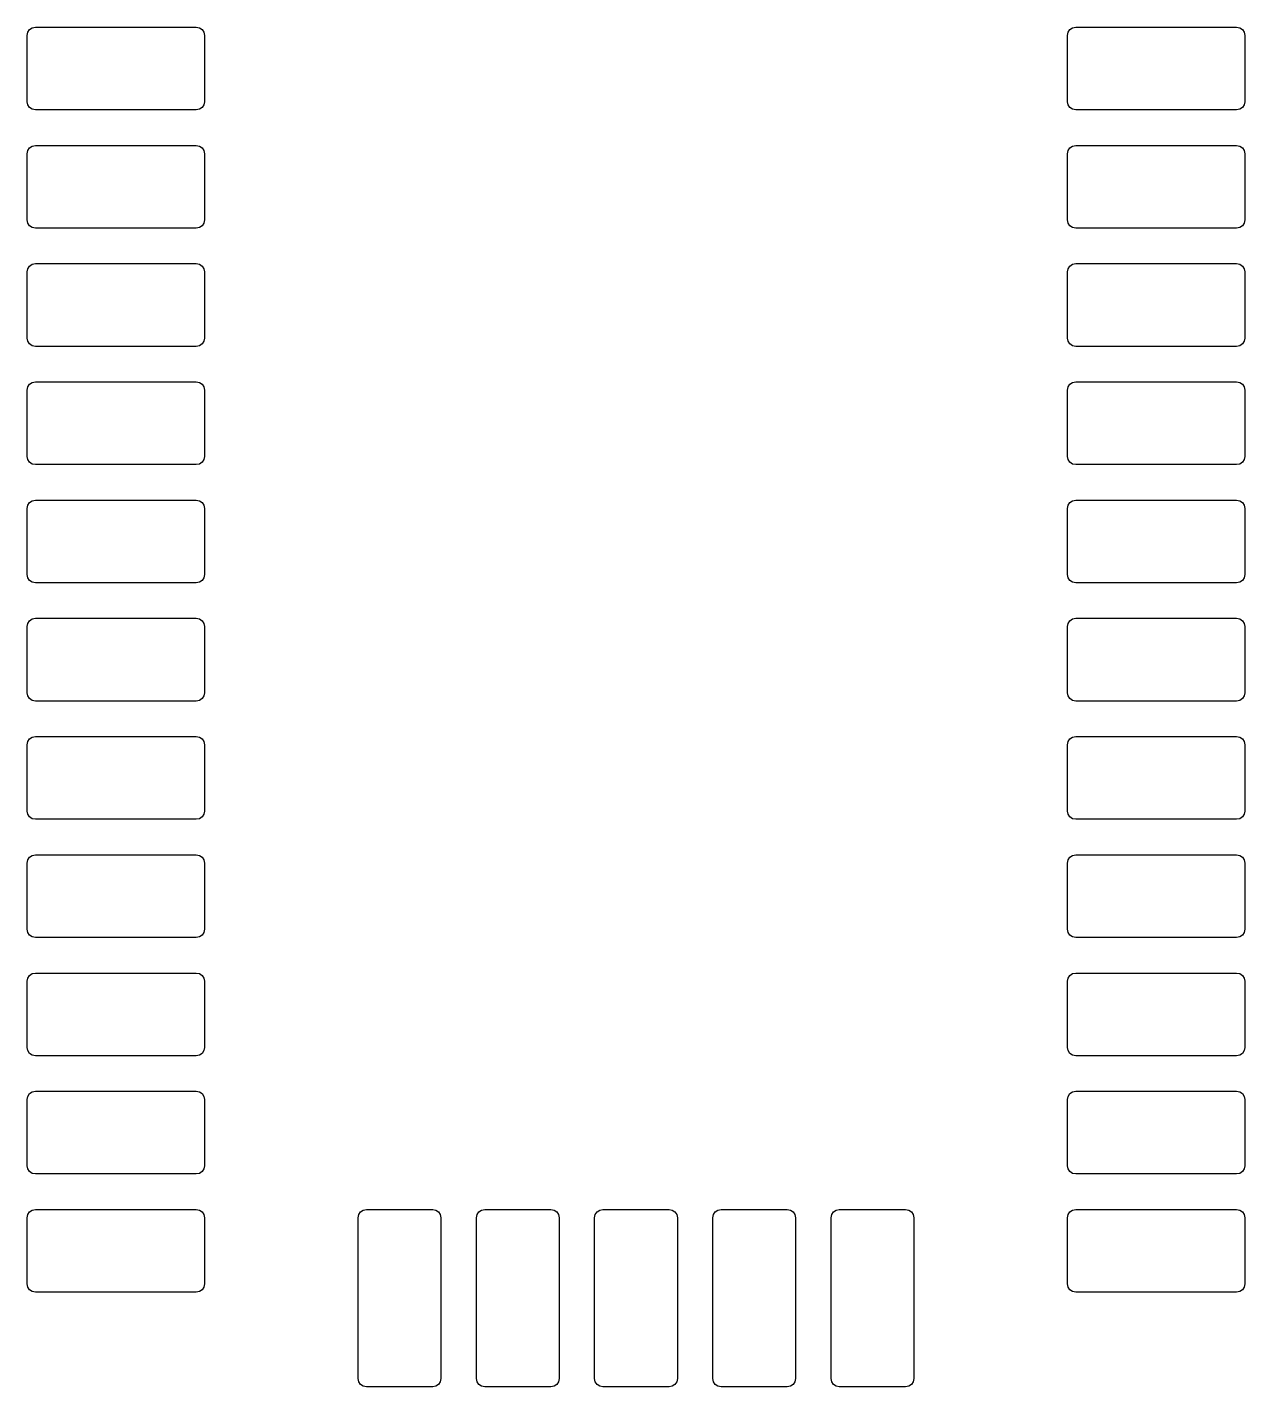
# Model space of a CAD drawing. Extents: x 63.7 to 142.2, y 84.9 to 149.3.
# Drawn here: x 130.83 to 141.13, y 85.73 to 97.23 of the extents above; entities that cross this region are included whole.
import ezdxf

# ---------------------------------------------------------------- set-up
doc = ezdxf.new("R2010")
doc.units = 0
doc.layers.add('BLACK', color=7, linetype='CONTINUOUS')

msp = doc.modelspace()

# ---------------------------------------------------------------- linework, layer by layer
at = {"layer": 'BLACK', "linetype": 'CONTINUOUS'}
for p, q in [((130.828881, 97.1553), (130.834209, 97.182088)), ((130.834209, 97.182088), (130.849384, 97.204797)), ((130.849384, 97.204797), (130.872093, 97.219972)), ((130.872093, 97.219972), (130.898881, 97.2253)), ((130.898881, 97.2253), (132.258881, 97.2253)), ((132.258881, 97.2253), (132.285669, 97.219972)), ((132.285669, 97.219972), (132.308378, 97.204797)), ((132.308378, 97.204797), (132.323553, 97.182088)), ((132.323553, 97.182088), (132.328881, 97.1553)), ((139.628881, 97.1553), (139.634209, 97.182088)), ((139.634209, 97.182088), (139.649384, 97.204797)), ((139.649384, 97.204797), (139.672093, 97.219972)), ((139.672093, 97.219972), (139.698881, 97.2253)), ((139.698881, 97.2253), (141.058881, 97.2253)), ((141.058881, 97.2253), (141.085669, 97.219972)), ((141.085669, 97.219972), (141.108378, 97.204797)), ((141.108378, 97.204797), (141.123553, 97.182088)), ((141.123553, 97.182088), (141.128881, 97.1553)), ((130.828881, 96.5953), (130.828881, 97.1553)), ((132.328881, 97.1553), (132.328881, 96.5953)), ((139.628881, 96.5953), (139.628881, 97.1553)), ((141.128881, 97.1553), (141.128881, 96.5953)), ((130.834209, 96.568512), (130.828881, 96.5953)), ((130.849384, 96.545803), (130.834209, 96.568512)), ((130.872093, 96.530628), (130.849384, 96.545803)), ((130.898881, 96.5253), (130.872093, 96.530628)), ((132.258881, 96.5253), (130.898881, 96.5253)), ((132.285669, 96.530628), (132.258881, 96.5253)), ((132.308378, 96.545803), (132.285669, 96.530628)), ((132.323553, 96.568512), (132.308378, 96.545803)), ((132.328881, 96.5953), (132.323553, 96.568512)), ((139.634209, 96.568512), (139.628881, 96.5953)), ((139.649384, 96.545803), (139.634209, 96.568512)), ((139.672093, 96.530628), (139.649384, 96.545803)), ((139.698881, 96.5253), (139.672093, 96.530628)), ((141.058881, 96.5253), (139.698881, 96.5253)), ((141.085669, 96.530628), (141.058881, 96.5253)), ((141.108378, 96.545803), (141.085669, 96.530628)), ((141.123553, 96.568512), (141.108378, 96.545803)), ((141.128881, 96.5953), (141.123553, 96.568512)), ((130.828881, 96.1553), (130.834209, 96.182088)), ((130.828881, 95.5953), (130.828881, 96.1553)), ((130.834209, 96.182088), (130.849384, 96.204797)), ((130.849384, 96.204797), (130.872093, 96.219972)), ((130.872093, 96.219972), (130.898881, 96.2253)), ((130.898881, 96.2253), (132.258881, 96.2253)), ((132.258881, 96.2253), (132.285669, 96.219972)), ((132.285669, 96.219972), (132.308378, 96.204797)), ((132.308378, 96.204797), (132.323553, 96.182088)), ((132.323553, 96.182088), (132.328881, 96.1553)), ((132.328881, 96.1553), (132.328881, 95.5953)), ((139.628881, 96.1553), (139.634209, 96.182088)), ((139.628881, 95.5953), (139.628881, 96.1553)), ((139.634209, 96.182088), (139.649384, 96.204797)), ((139.649384, 96.204797), (139.672093, 96.219972)), ((139.672093, 96.219972), (139.698881, 96.2253)), ((139.698881, 96.2253), (141.058881, 96.2253)), ((141.058881, 96.2253), (141.085669, 96.219972)), ((141.085669, 96.219972), (141.108378, 96.204797)), ((141.108378, 96.204797), (141.123553, 96.182088)), ((141.123553, 96.182088), (141.128881, 96.1553)), ((141.128881, 96.1553), (141.128881, 95.5953)), ((130.834209, 95.568512), (130.828881, 95.5953)), ((130.849384, 95.545803), (130.834209, 95.568512)), ((132.323553, 95.568512), (132.308378, 95.545803)), ((132.328881, 95.5953), (132.323553, 95.568512)), ((139.634209, 95.568512), (139.628881, 95.5953)), ((139.649384, 95.545803), (139.634209, 95.568512)), ((141.123553, 95.568512), (141.108378, 95.545803)), ((141.128881, 95.5953), (141.123553, 95.568512)), ((130.872093, 95.530628), (130.849384, 95.545803)), ((130.898881, 95.5253), (130.872093, 95.530628)), ((132.258881, 95.5253), (130.898881, 95.5253)), ((132.285669, 95.530628), (132.258881, 95.5253)), ((132.308378, 95.545803), (132.285669, 95.530628)), ((139.672093, 95.530628), (139.649384, 95.545803)), ((139.698881, 95.5253), (139.672093, 95.530628)), ((141.058881, 95.5253), (139.698881, 95.5253)), ((141.085669, 95.530628), (141.058881, 95.5253)), ((141.108378, 95.545803), (141.085669, 95.530628)), ((130.872093, 95.219972), (130.898881, 95.2253)), ((130.898881, 95.2253), (132.258881, 95.2253)), ((132.258881, 95.2253), (132.285669, 95.219972)), ((139.672093, 95.219972), (139.698881, 95.2253)), ((139.698881, 95.2253), (141.058881, 95.2253)), ((141.058881, 95.2253), (141.085669, 95.219972)), ((130.828881, 95.1553), (130.834209, 95.182088)), ((130.828881, 94.5953), (130.828881, 95.1553)), ((130.834209, 95.182088), (130.849384, 95.204797)), ((130.849384, 95.204797), (130.872093, 95.219972)), ((132.285669, 95.219972), (132.308378, 95.204797)), ((132.308378, 95.204797), (132.323553, 95.182088)), ((132.323553, 95.182088), (132.328881, 95.1553)), ((132.328881, 95.1553), (132.328881, 94.5953)), ((139.628881, 95.1553), (139.634209, 95.182088)), ((139.628881, 94.5953), (139.628881, 95.1553)), ((139.634209, 95.182088), (139.649384, 95.204797)), ((139.649384, 95.204797), (139.672093, 95.219972)), ((141.085669, 95.219972), (141.108378, 95.204797)), ((141.108378, 95.204797), (141.123553, 95.182088)), ((141.123553, 95.182088), (141.128881, 95.1553)), ((141.128881, 95.1553), (141.128881, 94.5953)), ((130.834209, 94.568512), (130.828881, 94.5953)), ((130.849384, 94.545803), (130.834209, 94.568512)), ((130.872093, 94.530628), (130.849384, 94.545803)), ((130.898881, 94.5253), (130.872093, 94.530628)), ((132.285669, 94.530628), (132.258881, 94.5253)), ((132.308378, 94.545803), (132.285669, 94.530628)), ((132.323553, 94.568512), (132.308378, 94.545803)), ((132.328881, 94.5953), (132.323553, 94.568512)), ((139.634209, 94.568512), (139.628881, 94.5953)), ((139.649384, 94.545803), (139.634209, 94.568512)), ((139.672093, 94.530628), (139.649384, 94.545803)), ((139.698881, 94.5253), (139.672093, 94.530628)), ((141.085669, 94.530628), (141.058881, 94.5253)), ((141.108378, 94.545803), (141.085669, 94.530628)), ((141.123553, 94.568512), (141.108378, 94.545803)), ((141.128881, 94.5953), (141.123553, 94.568512)), ((132.258881, 94.5253), (130.898881, 94.5253)), ((141.058881, 94.5253), (139.698881, 94.5253)), ((130.834209, 94.182088), (130.849384, 94.204797)), ((130.849384, 94.204797), (130.872093, 94.219972)), ((130.872093, 94.219972), (130.898881, 94.2253)), ((130.898881, 94.2253), (132.258881, 94.2253)), ((132.258881, 94.2253), (132.285669, 94.219972)), ((132.285669, 94.219972), (132.308378, 94.204797)), ((132.308378, 94.204797), (132.323553, 94.182088)), ((139.634209, 94.182088), (139.649384, 94.204797)), ((139.649384, 94.204797), (139.672093, 94.219972)), ((139.672093, 94.219972), (139.698881, 94.2253)), ((139.698881, 94.2253), (141.058881, 94.2253)), ((141.058881, 94.2253), (141.085669, 94.219972)), ((141.085669, 94.219972), (141.108378, 94.204797)), ((141.108378, 94.204797), (141.123553, 94.182088)), ((130.828881, 94.1553), (130.834209, 94.182088)), ((130.828881, 93.5953), (130.828881, 94.1553)), ((132.323553, 94.182088), (132.328881, 94.1553)), ((132.328881, 94.1553), (132.328881, 93.5953)), ((139.628881, 94.1553), (139.634209, 94.182088)), ((139.628881, 93.5953), (139.628881, 94.1553)), ((141.123553, 94.182088), (141.128881, 94.1553)), ((141.128881, 94.1553), (141.128881, 93.5953)), ((130.834209, 93.568512), (130.828881, 93.5953)), ((130.849384, 93.545803), (130.834209, 93.568512)), ((130.872093, 93.530628), (130.849384, 93.545803)), ((130.898881, 93.5253), (130.872093, 93.530628)), ((132.258881, 93.5253), (130.898881, 93.5253)), ((132.285669, 93.530628), (132.258881, 93.5253)), ((132.308378, 93.545803), (132.285669, 93.530628)), ((132.323553, 93.568512), (132.308378, 93.545803)), ((132.328881, 93.5953), (132.323553, 93.568512)), ((139.634209, 93.568512), (139.628881, 93.5953)), ((139.649384, 93.545803), (139.634209, 93.568512)), ((139.672093, 93.530628), (139.649384, 93.545803)), ((139.698881, 93.5253), (139.672093, 93.530628)), ((141.058881, 93.5253), (139.698881, 93.5253)), ((141.085669, 93.530628), (141.058881, 93.5253)), ((141.108378, 93.545803), (141.085669, 93.530628)), ((141.123553, 93.568512), (141.108378, 93.545803)), ((141.128881, 93.5953), (141.123553, 93.568512)), ((130.828881, 93.1553), (130.834209, 93.182088)), ((130.828881, 92.5953), (130.828881, 93.1553)), ((130.834209, 93.182088), (130.849384, 93.204797)), ((130.849384, 93.204797), (130.872093, 93.219972)), ((130.872093, 93.219972), (130.898881, 93.2253)), ((130.898881, 93.2253), (132.258881, 93.2253)), ((132.258881, 93.2253), (132.285669, 93.219972)), ((132.285669, 93.219972), (132.308378, 93.204797)), ((132.308378, 93.204797), (132.323553, 93.182088)), ((132.323553, 93.182088), (132.328881, 93.1553)), ((132.328881, 93.1553), (132.328881, 92.5953)), ((139.628881, 93.1553), (139.634209, 93.182088)), ((139.628881, 92.5953), (139.628881, 93.1553)), ((139.634209, 93.182088), (139.649384, 93.204797)), ((139.649384, 93.204797), (139.672093, 93.219972)), ((139.672093, 93.219972), (139.698881, 93.2253)), ((139.698881, 93.2253), (141.058881, 93.2253)), ((141.058881, 93.2253), (141.085669, 93.219972)), ((141.085669, 93.219972), (141.108378, 93.204797)), ((141.108378, 93.204797), (141.123553, 93.182088)), ((141.123553, 93.182088), (141.128881, 93.1553)), ((141.128881, 93.1553), (141.128881, 92.5953)), ((130.834209, 92.568512), (130.828881, 92.5953)), ((132.328881, 92.5953), (132.323553, 92.568512)), ((139.634209, 92.568512), (139.628881, 92.5953)), ((141.128881, 92.5953), (141.123553, 92.568512)), ((130.849384, 92.545803), (130.834209, 92.568512)), ((130.872093, 92.530628), (130.849384, 92.545803)), ((130.898881, 92.5253), (130.872093, 92.530628)), ((132.258881, 92.5253), (130.898881, 92.5253)), ((132.285669, 92.530628), (132.258881, 92.5253)), ((132.308378, 92.545803), (132.285669, 92.530628)), ((132.323553, 92.568512), (132.308378, 92.545803)), ((139.649384, 92.545803), (139.634209, 92.568512)), ((139.672093, 92.530628), (139.649384, 92.545803)), ((139.698881, 92.5253), (139.672093, 92.530628)), ((141.058881, 92.5253), (139.698881, 92.5253)), ((141.085669, 92.530628), (141.058881, 92.5253)), ((141.108378, 92.545803), (141.085669, 92.530628)), ((141.123553, 92.568512), (141.108378, 92.545803)), ((130.828881, 92.1553), (130.834209, 92.182088)), ((130.828881, 91.5953), (130.828881, 92.1553)), ((130.834209, 92.182088), (130.849384, 92.204797)), ((130.849384, 92.204797), (130.872093, 92.219972)), ((130.872093, 92.219972), (130.898881, 92.2253)), ((130.898881, 92.2253), (132.258881, 92.2253)), ((132.258881, 92.2253), (132.285669, 92.219972)), ((132.285669, 92.219972), (132.308378, 92.204797)), ((132.308378, 92.204797), (132.323553, 92.182088)), ((132.323553, 92.182088), (132.328881, 92.1553)), ((132.328881, 92.1553), (132.328881, 91.5953)), ((139.628881, 92.1553), (139.634209, 92.182088)), ((139.628881, 91.5953), (139.628881, 92.1553)), ((139.634209, 92.182088), (139.649384, 92.204797)), ((139.649384, 92.204797), (139.672093, 92.219972)), ((139.672093, 92.219972), (139.698881, 92.2253)), ((139.698881, 92.2253), (141.058881, 92.2253)), ((141.058881, 92.2253), (141.085669, 92.219972)), ((141.085669, 92.219972), (141.108378, 92.204797)), ((141.108378, 92.204797), (141.123553, 92.182088)), ((141.123553, 92.182088), (141.128881, 92.1553)), ((141.128881, 92.1553), (141.128881, 91.5953)), ((130.834209, 91.568512), (130.828881, 91.5953)), ((130.849384, 91.545803), (130.834209, 91.568512)), ((130.872093, 91.530628), (130.849384, 91.545803)), ((132.308378, 91.545803), (132.285669, 91.530628)), ((132.323553, 91.568512), (132.308378, 91.545803)), ((132.328881, 91.5953), (132.323553, 91.568512)), ((139.634209, 91.568512), (139.628881, 91.5953)), ((139.649384, 91.545803), (139.634209, 91.568512)), ((139.672093, 91.530628), (139.649384, 91.545803)), ((141.108378, 91.545803), (141.085669, 91.530628)), ((141.123553, 91.568512), (141.108378, 91.545803)), ((141.128881, 91.5953), (141.123553, 91.568512)), ((130.898881, 91.5253), (130.872093, 91.530628)), ((132.258881, 91.5253), (130.898881, 91.5253)), ((132.285669, 91.530628), (132.258881, 91.5253)), ((139.698881, 91.5253), (139.672093, 91.530628)), ((141.058881, 91.5253), (139.698881, 91.5253)), ((141.085669, 91.530628), (141.058881, 91.5253)), ((130.834209, 91.182088), (130.849384, 91.204797)), ((130.849384, 91.204797), (130.872093, 91.219972)), ((130.872093, 91.219972), (130.898881, 91.2253)), ((130.898881, 91.2253), (132.258881, 91.2253)), ((132.258881, 91.2253), (132.285669, 91.219972)), ((132.285669, 91.219972), (132.308378, 91.204797)), ((132.308378, 91.204797), (132.323553, 91.182088)), ((139.634209, 91.182088), (139.649384, 91.204797)), ((139.649384, 91.204797), (139.672093, 91.219972)), ((139.672093, 91.219972), (139.698881, 91.2253)), ((139.698881, 91.2253), (141.058881, 91.2253)), ((141.058881, 91.2253), (141.085669, 91.219972)), ((141.085669, 91.219972), (141.108378, 91.204797)), ((141.108378, 91.204797), (141.123553, 91.182088)), ((130.828881, 91.1553), (130.834209, 91.182088)), ((130.828881, 90.5953), (130.828881, 91.1553)), ((132.323553, 91.182088), (132.328881, 91.1553)), ((132.328881, 91.1553), (132.328881, 90.5953)), ((139.628881, 91.1553), (139.634209, 91.182088)), ((139.628881, 90.5953), (139.628881, 91.1553)), ((141.123553, 91.182088), (141.128881, 91.1553)), ((141.128881, 91.1553), (141.128881, 90.5953)), ((130.834209, 90.568512), (130.828881, 90.5953)), ((130.849384, 90.545803), (130.834209, 90.568512)), ((130.872093, 90.530628), (130.849384, 90.545803)), ((130.898881, 90.5253), (130.872093, 90.530628)), ((132.258881, 90.5253), (130.898881, 90.5253)), ((132.285669, 90.530628), (132.258881, 90.5253)), ((132.308378, 90.545803), (132.285669, 90.530628)), ((132.323553, 90.568512), (132.308378, 90.545803)), ((132.328881, 90.5953), (132.323553, 90.568512)), ((139.634209, 90.568512), (139.628881, 90.5953)), ((139.649384, 90.545803), (139.634209, 90.568512)), ((139.672093, 90.530628), (139.649384, 90.545803)), ((139.698881, 90.5253), (139.672093, 90.530628)), ((141.058881, 90.5253), (139.698881, 90.5253)), ((141.085669, 90.530628), (141.058881, 90.5253)), ((141.108378, 90.545803), (141.085669, 90.530628)), ((141.123553, 90.568512), (141.108378, 90.545803)), ((141.128881, 90.5953), (141.123553, 90.568512)), ((130.828881, 90.1553), (130.834209, 90.182088)), ((130.834209, 90.182088), (130.849384, 90.204797)), ((130.849384, 90.204797), (130.872093, 90.219972)), ((130.872093, 90.219972), (130.898881, 90.2253)), ((130.898881, 90.2253), (132.258881, 90.2253)), ((132.258881, 90.2253), (132.285669, 90.219972)), ((132.285669, 90.219972), (132.308378, 90.204797)), ((132.308378, 90.204797), (132.323553, 90.182088)), ((132.323553, 90.182088), (132.328881, 90.1553)), ((139.628881, 90.1553), (139.634209, 90.182088)), ((139.634209, 90.182088), (139.649384, 90.204797)), ((139.649384, 90.204797), (139.672093, 90.219972)), ((139.672093, 90.219972), (139.698881, 90.2253)), ((139.698881, 90.2253), (141.058881, 90.2253)), ((141.058881, 90.2253), (141.085669, 90.219972)), ((141.085669, 90.219972), (141.108378, 90.204797)), ((141.108378, 90.204797), (141.123553, 90.182088)), ((141.123553, 90.182088), (141.128881, 90.1553)), ((130.828881, 89.5953), (130.828881, 90.1553)), ((132.328881, 90.1553), (132.328881, 89.5953)), ((139.628881, 89.5953), (139.628881, 90.1553)), ((141.128881, 90.1553), (141.128881, 89.5953)), ((130.834209, 89.568512), (130.828881, 89.5953)), ((132.328881, 89.5953), (132.323553, 89.568512)), ((139.634209, 89.568512), (139.628881, 89.5953)), ((141.128881, 89.5953), (141.123553, 89.568512)), ((130.849384, 89.545803), (130.834209, 89.568512)), ((130.872093, 89.530628), (130.849384, 89.545803)), ((130.898881, 89.5253), (130.872093, 89.530628)), ((132.258881, 89.5253), (130.898881, 89.5253)), ((132.285669, 89.530628), (132.258881, 89.5253)), ((132.308378, 89.545803), (132.285669, 89.530628)), ((132.323553, 89.568512), (132.308378, 89.545803)), ((139.649384, 89.545803), (139.634209, 89.568512)), ((139.672093, 89.530628), (139.649384, 89.545803)), ((139.698881, 89.5253), (139.672093, 89.530628)), ((141.058881, 89.5253), (139.698881, 89.5253)), ((141.085669, 89.530628), (141.058881, 89.5253)), ((141.108378, 89.545803), (141.085669, 89.530628)), ((141.123553, 89.568512), (141.108378, 89.545803)), ((130.828881, 89.1553), (130.834209, 89.182088)), ((130.828881, 88.5953), (130.828881, 89.1553)), ((130.834209, 89.182088), (130.849384, 89.204797)), ((130.849384, 89.204797), (130.872093, 89.219972)), ((130.872093, 89.219972), (130.898881, 89.2253)), ((130.898881, 89.2253), (132.258881, 89.2253)), ((132.258881, 89.2253), (132.285669, 89.219972)), ((132.285669, 89.219972), (132.308378, 89.204797)), ((132.308378, 89.204797), (132.323553, 89.182088)), ((132.323553, 89.182088), (132.328881, 89.1553)), ((132.328881, 89.1553), (132.328881, 88.5953)), ((139.628881, 89.1553), (139.634209, 89.182088)), ((139.628881, 88.5953), (139.628881, 89.1553)), ((139.634209, 89.182088), (139.649384, 89.204797)), ((139.649384, 89.204797), (139.672093, 89.219972)), ((139.672093, 89.219972), (139.698881, 89.2253)), ((139.698881, 89.2253), (141.058881, 89.2253)), ((141.058881, 89.2253), (141.085669, 89.219972)), ((141.085669, 89.219972), (141.108378, 89.204797)), ((141.108378, 89.204797), (141.123553, 89.182088)), ((141.123553, 89.182088), (141.128881, 89.1553)), ((141.128881, 89.1553), (141.128881, 88.5953)), ((130.834209, 88.568512), (130.828881, 88.5953)), ((130.849384, 88.545803), (130.834209, 88.568512)), ((132.323553, 88.568512), (132.308378, 88.545803)), ((132.328881, 88.5953), (132.323553, 88.568512)), ((139.634209, 88.568512), (139.628881, 88.5953)), ((139.649384, 88.545803), (139.634209, 88.568512)), ((141.123553, 88.568512), (141.108378, 88.545803)), ((141.128881, 88.5953), (141.123553, 88.568512)), ((130.872093, 88.530628), (130.849384, 88.545803)), ((130.898881, 88.5253), (130.872093, 88.530628)), ((132.258881, 88.5253), (130.898881, 88.5253)), ((132.285669, 88.530628), (132.258881, 88.5253)), ((132.308378, 88.545803), (132.285669, 88.530628)), ((139.672093, 88.530628), (139.649384, 88.545803)), ((139.698881, 88.5253), (139.672093, 88.530628)), ((141.058881, 88.5253), (139.698881, 88.5253)), ((141.085669, 88.530628), (141.058881, 88.5253)), ((141.108378, 88.545803), (141.085669, 88.530628)), ((130.849384, 88.204797), (130.872093, 88.219972)), ((130.872093, 88.219972), (130.898881, 88.2253)), ((130.898881, 88.2253), (132.258881, 88.2253)), ((132.258881, 88.2253), (132.285669, 88.219972)), ((132.285669, 88.219972), (132.308378, 88.204797)), ((139.649384, 88.204797), (139.672093, 88.219972)), ((139.672093, 88.219972), (139.698881, 88.2253)), ((139.698881, 88.2253), (141.058881, 88.2253)), ((141.058881, 88.2253), (141.085669, 88.219972)), ((141.085669, 88.219972), (141.108378, 88.204797)), ((130.828881, 88.1553), (130.834209, 88.182088)), ((130.828881, 87.5953), (130.828881, 88.1553)), ((130.834209, 88.182088), (130.849384, 88.204797)), ((132.308378, 88.204797), (132.323553, 88.182088)), ((132.323553, 88.182088), (132.328881, 88.1553)), ((132.328881, 88.1553), (132.328881, 87.5953)), ((139.628881, 88.1553), (139.634209, 88.182088)), ((139.628881, 87.5953), (139.628881, 88.1553)), ((139.634209, 88.182088), (139.649384, 88.204797)), ((141.108378, 88.204797), (141.123553, 88.182088)), ((141.123553, 88.182088), (141.128881, 88.1553)), ((141.128881, 88.1553), (141.128881, 87.5953)), ((130.834209, 87.568512), (130.828881, 87.5953)), ((130.849384, 87.545803), (130.834209, 87.568512)), ((130.872093, 87.530628), (130.849384, 87.545803)), ((130.898881, 87.5253), (130.872093, 87.530628)), ((132.258881, 87.5253), (130.898881, 87.5253)), ((132.285669, 87.530628), (132.258881, 87.5253)), ((132.308378, 87.545803), (132.285669, 87.530628)), ((132.323553, 87.568512), (132.308378, 87.545803)), ((132.328881, 87.5953), (132.323553, 87.568512)), ((139.634209, 87.568512), (139.628881, 87.5953)), ((139.649384, 87.545803), (139.634209, 87.568512)), ((139.672093, 87.530628), (139.649384, 87.545803)), ((139.698881, 87.5253), (139.672093, 87.530628)), ((141.058881, 87.5253), (139.698881, 87.5253)), ((141.085669, 87.530628), (141.058881, 87.5253)), ((141.108378, 87.545803), (141.085669, 87.530628)), ((141.123553, 87.568512), (141.108378, 87.545803)), ((141.128881, 87.5953), (141.123553, 87.568512)), ((130.828881, 87.1553), (130.834209, 87.182088)), ((130.834209, 87.182088), (130.849384, 87.204797)), ((130.849384, 87.204797), (130.872093, 87.219972)), ((130.872093, 87.219972), (130.898881, 87.2253)), ((130.898881, 87.2253), (132.258881, 87.2253)), ((132.258881, 87.2253), (132.285669, 87.219972)), ((132.285669, 87.219972), (132.308378, 87.204797)), ((132.308378, 87.204797), (132.323553, 87.182088)), ((132.323553, 87.182088), (132.328881, 87.1553)), ((133.628881, 87.1553), (133.634209, 87.182088)), ((133.634209, 87.182088), (133.649384, 87.204797)), ((133.649384, 87.204797), (133.672093, 87.219972)), ((133.672093, 87.219972), (133.698881, 87.2253)), ((133.698881, 87.2253), (134.258881, 87.2253)), ((134.258881, 87.2253), (134.285669, 87.219972)), ((134.285669, 87.219972), (134.308378, 87.204797)), ((134.308378, 87.204797), (134.323553, 87.182088)), ((134.323553, 87.182088), (134.328881, 87.1553)), ((134.628881, 87.1553), (134.634209, 87.182088)), ((134.634209, 87.182088), (134.649384, 87.204797)), ((134.649384, 87.204797), (134.672093, 87.219972)), ((134.672093, 87.219972), (134.698881, 87.2253)), ((134.698881, 87.2253), (135.258881, 87.2253)), ((135.258881, 87.2253), (135.285669, 87.219972)), ((135.285669, 87.219972), (135.308378, 87.204797)), ((135.308378, 87.204797), (135.323553, 87.182088)), ((135.323553, 87.182088), (135.328881, 87.1553)), ((135.628881, 87.1553), (135.634209, 87.182088)), ((135.634209, 87.182088), (135.649384, 87.204797)), ((135.649384, 87.204797), (135.672093, 87.219972)), ((135.672093, 87.219972), (135.698881, 87.2253)), ((135.698881, 87.2253), (136.258881, 87.2253)), ((136.258881, 87.2253), (136.285669, 87.219972)), ((136.285669, 87.219972), (136.308378, 87.204797)), ((136.308378, 87.204797), (136.323553, 87.182088)), ((136.323553, 87.182088), (136.328881, 87.1553)), ((136.628881, 87.1553), (136.634209, 87.182088)), ((136.634209, 87.182088), (136.649384, 87.204797)), ((136.649384, 87.204797), (136.672093, 87.219972)), ((136.672093, 87.219972), (136.698881, 87.2253)), ((136.698881, 87.2253), (137.258881, 87.2253)), ((137.258881, 87.2253), (137.285669, 87.219972)), ((137.285669, 87.219972), (137.308378, 87.204797)), ((137.308378, 87.204797), (137.323553, 87.182088)), ((137.323553, 87.182088), (137.328881, 87.1553)), ((137.628881, 87.1553), (137.634209, 87.182088)), ((137.634209, 87.182088), (137.649384, 87.204797)), ((137.649384, 87.204797), (137.672093, 87.219972)), ((137.672093, 87.219972), (137.698881, 87.2253)), ((137.698881, 87.2253), (138.258881, 87.2253)), ((138.258881, 87.2253), (138.285669, 87.219972)), ((138.285669, 87.219972), (138.308378, 87.204797)), ((138.308378, 87.204797), (138.323553, 87.182088)), ((138.323553, 87.182088), (138.328881, 87.1553)), ((139.628881, 87.1553), (139.634209, 87.182088)), ((139.634209, 87.182088), (139.649384, 87.204797)), ((139.649384, 87.204797), (139.672093, 87.219972)), ((139.672093, 87.219972), (139.698881, 87.2253)), ((139.698881, 87.2253), (141.058881, 87.2253)), ((141.058881, 87.2253), (141.085669, 87.219972)), ((141.085669, 87.219972), (141.108378, 87.204797)), ((141.108378, 87.204797), (141.123553, 87.182088)), ((141.123553, 87.182088), (141.128881, 87.1553)), ((130.828881, 86.5953), (130.828881, 87.1553)), ((132.328881, 87.1553), (132.328881, 86.5953)), ((133.628881, 85.7953), (133.628881, 87.1553)), ((134.328881, 87.1553), (134.328881, 85.7953)), ((134.628881, 85.7953), (134.628881, 87.1553)), ((135.328881, 87.1553), (135.328881, 85.7953)), ((135.628881, 85.7953), (135.628881, 87.1553)), ((136.328881, 87.1553), (136.328881, 85.7953)), ((136.628881, 85.7953), (136.628881, 87.1553)), ((137.328881, 87.1553), (137.328881, 85.7953)), ((137.628881, 85.7953), (137.628881, 87.1553)), ((138.328881, 87.1553), (138.328881, 85.7953)), ((139.628881, 86.5953), (139.628881, 87.1553)), ((141.128881, 87.1553), (141.128881, 86.5953)), ((130.834209, 86.568512), (130.828881, 86.5953)), ((132.328881, 86.5953), (132.323553, 86.568512)), ((139.634209, 86.568512), (139.628881, 86.5953)), ((141.128881, 86.5953), (141.123553, 86.568512)), ((130.849384, 86.545803), (130.834209, 86.568512)), ((130.872093, 86.530628), (130.849384, 86.545803)), ((130.898881, 86.5253), (130.872093, 86.530628)), ((132.258881, 86.5253), (130.898881, 86.5253)), ((132.285669, 86.530628), (132.258881, 86.5253)), ((132.308378, 86.545803), (132.285669, 86.530628)), ((132.323553, 86.568512), (132.308378, 86.545803)), ((139.649384, 86.545803), (139.634209, 86.568512)), ((139.672093, 86.530628), (139.649384, 86.545803)), ((139.698881, 86.5253), (139.672093, 86.530628)), ((141.058881, 86.5253), (139.698881, 86.5253)), ((141.085669, 86.530628), (141.058881, 86.5253)), ((141.108378, 86.545803), (141.085669, 86.530628)), ((141.123553, 86.568512), (141.108378, 86.545803)), ((133.634209, 85.768512), (133.628881, 85.7953)), ((134.328881, 85.7953), (134.323553, 85.768512)), ((134.634209, 85.768512), (134.628881, 85.7953)), ((135.328881, 85.7953), (135.323553, 85.768512)), ((135.634209, 85.768512), (135.628881, 85.7953)), ((136.328881, 85.7953), (136.323553, 85.768512)), ((136.634209, 85.768512), (136.628881, 85.7953)), ((137.328881, 85.7953), (137.323553, 85.768512)), ((137.634209, 85.768512), (137.628881, 85.7953)), ((138.328881, 85.7953), (138.323553, 85.768512)), ((133.649384, 85.745803), (133.634209, 85.768512)), ((133.672093, 85.730628), (133.649384, 85.745803)), ((133.698881, 85.7253), (133.672093, 85.730628)), ((134.258881, 85.7253), (133.698881, 85.7253)), ((134.285669, 85.730628), (134.258881, 85.7253)), ((134.308378, 85.745803), (134.285669, 85.730628)), ((134.323553, 85.768512), (134.308378, 85.745803)), ((134.649384, 85.745803), (134.634209, 85.768512)), ((134.672093, 85.730628), (134.649384, 85.745803)), ((134.698881, 85.7253), (134.672093, 85.730628)), ((135.258881, 85.7253), (134.698881, 85.7253)), ((135.285669, 85.730628), (135.258881, 85.7253)), ((135.308378, 85.745803), (135.285669, 85.730628)), ((135.323553, 85.768512), (135.308378, 85.745803)), ((135.649384, 85.745803), (135.634209, 85.768512)), ((135.672093, 85.730628), (135.649384, 85.745803)), ((135.698881, 85.7253), (135.672093, 85.730628)), ((136.258881, 85.7253), (135.698881, 85.7253)), ((136.285669, 85.730628), (136.258881, 85.7253)), ((136.308378, 85.745803), (136.285669, 85.730628)), ((136.323553, 85.768512), (136.308378, 85.745803)), ((136.649384, 85.745803), (136.634209, 85.768512)), ((136.672093, 85.730628), (136.649384, 85.745803)), ((136.698881, 85.7253), (136.672093, 85.730628)), ((137.258881, 85.7253), (136.698881, 85.7253)), ((137.285669, 85.730628), (137.258881, 85.7253)), ((137.308378, 85.745803), (137.285669, 85.730628)), ((137.323553, 85.768512), (137.308378, 85.745803)), ((137.649384, 85.745803), (137.634209, 85.768512)), ((137.672093, 85.730628), (137.649384, 85.745803)), ((137.698881, 85.7253), (137.672093, 85.730628)), ((138.258881, 85.7253), (137.698881, 85.7253)), ((138.285669, 85.730628), (138.258881, 85.7253)), ((138.308378, 85.745803), (138.285669, 85.730628)), ((138.323553, 85.768512), (138.308378, 85.745803))]:
    msp.add_line(p, q, dxfattribs=at)

doc.saveas('drawing.dxf')
